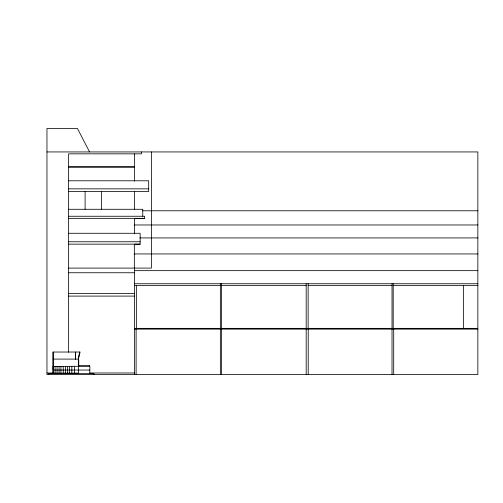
<?xml version="1.0" encoding="UTF-8"?>
<svg xmlns="http://www.w3.org/2000/svg" width="503" height="503" viewBox="0 0 503 503"><rect width="100%" height="100%" fill="white"/><g stroke="black" fill="none" stroke-linecap="round" stroke-linejoin="round"><path stroke-width="0.75" d="M78.342 373.66L78.342 359.098L79.587 352.031M78.305 359.098L80.128 352.031L53.079 352.031L53.079 373.66M78.342 366.285L53.111 366.442L53.111 370.051L89.848 370.051M46.961 151.937L477.85 151.937L477.85 374.502L46.961 374.502L46.961 128.498L77.456 128.498L89.565 151.937M68.628 166.82L134.521 166.82M68.628 167.109L134.521 167.109M68.628 180.791L148.681 180.791L148.681 191.517L68.628 191.568M68.628 188.845L148.681 188.845M68.628 209.286L142.751 209.286L142.751 216.259M142.802 210.788L477.85 210.788M68.628 216.259L144.562 216.259L144.562 218.453L134.521 218.453L134.521 233.996M68.628 218.352L144.562 218.352M134.226 224.967L477.85 224.967M68.628 233.273L140.142 233.273L140.142 244.213L134.332 244.213L134.332 268.093M139.884 237.925L477.85 237.925M68.628 241.767L140.142 241.767M68.628 244.156L140.142 244.156M134.332 253.946L477.85 253.946M68.628 268.093L151.378 268.093L151.378 151.937M134.527 270.658L477.85 270.658M68.628 272.752L134.527 272.752M134.521 283.749L477.85 283.749M134.521 285.629L220.352 285.629M221.502 285.629L306.182 285.629M308.138 285.629L392.019 285.629M393.189 285.61L477.85 285.61M68.628 293.469L134.521 293.469M68.628 296.097L134.521 296.097M134.521 328.365L477.85 328.365M134.521 329.125L477.85 329.125M53.111 359.098L78.342 359.098M78.305 360.5L78.751 360.5L78.751 366.435M78.305 360.676L78.751 360.676M78.336 365.467L89.572 365.467L89.572 366.429M78.336 366.429L89.848 366.429L89.811 373.66M46.961 372.987L53.922 372.987M89.804 372.987L134.521 372.987M53.111 373.144L78.342 373.144M463.37 285.61L463.37 328.365M393.698 329.125L393.698 374.502M393.189 283.749L393.189 328.365M392.019 283.749L392.019 374.502M308.213 329.125L308.213 374.502M308.138 283.749L308.138 328.365M306.182 283.749L306.182 374.502M221.502 283.749L221.502 328.365M221.502 329.125L221.502 374.502M220.352 283.749L220.352 374.502M141.469 151.937L141.469 153.843L68.628 153.843L68.628 352.169M136.357 285.629L136.357 328.365M136.112 329.125L136.112 374.502M134.521 153.843L134.521 181.111M134.521 191.517L134.521 209.286M134.527 268.093L134.521 374.502M101.575 191.568L101.575 209.279M94.004 374.502L94.004 373.66L48.326 373.66L48.326 374.502M89.396 365.467L89.427 366.435M85.101 191.568L85.101 209.279M74.513 366.31L74.513 373.66M71.847 366.329L71.847 373.66M69.603 366.341L69.603 373.66M67.477 366.354L67.477 373.66M65.428 366.366L65.428 373.66M63.221 366.379L63.221 373.66M60.951 366.398L60.951 373.66M59.058 366.404L59.058 373.66M57.072 366.417L57.072 373.66M55.097 366.429L55.097 373.66M53.111 352.031L53.111 373.66M75.532 359.098L75.532 352.031L75.5 359.098"/></g></svg>
